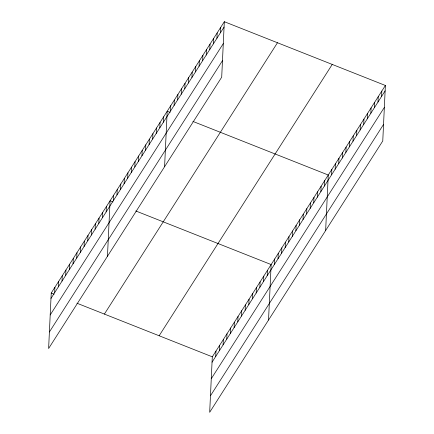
<?xml version="1.0" encoding="UTF-8"?>
<svg xmlns="http://www.w3.org/2000/svg" width="434" height="434" viewBox="0 0 434 434"><rect width="100%" height="100%" fill="white"/><g stroke="black" fill="none" stroke-linecap="round" stroke-linejoin="round"><path stroke-width="0.65" d="M224.318 21.7L51.234 293.037L48.619 348.524L221.698 77.181L224.318 21.7L385.381 85.476L382.766 140.963L209.682 412.3L212.302 356.819L385.381 85.476M54.657 292.657L54.912 287.275M58.335 286.89L58.59 281.509M62.013 281.124L62.268 275.742M65.691 275.357L65.946 269.975M69.369 269.595L69.624 264.208M73.048 263.829L73.303 258.442M76.726 258.062L76.981 252.675M80.404 252.295L80.659 246.913M84.082 246.528L84.337 241.147M87.76 240.762L88.015 235.38M91.438 234.995L91.693 229.613M95.117 229.233L95.371 223.846M98.795 223.467L99.05 218.08M102.473 217.7L102.728 212.318M106.151 211.933L106.406 206.551M107.464 256.266L110.084 200.785L113.003 201.94M113.399 200.573L113.654 195.186M116.968 194.974L117.223 189.593M120.538 189.376L120.793 183.994M124.108 183.783L124.363 178.396M127.677 178.184L127.932 172.803M131.247 172.591L131.502 167.204M134.817 166.992L135.072 161.611M138.386 161.399L138.641 156.012M141.956 155.801L142.211 150.419M145.526 150.202L145.781 144.82M149.095 144.609L149.35 139.222M152.665 139.01L152.92 133.629M156.235 133.417L156.49 128.03M159.804 127.818L160.059 122.437M163.374 122.22L163.629 116.838M164.584 166.727L167.198 111.24L170.123 112.401M170.513 111.028L170.768 105.646M174.088 105.435L174.338 100.048M177.658 99.836L177.907 94.455M181.228 94.238L181.477 88.856M184.797 88.644L185.047 83.257M188.367 83.046L188.616 77.664M191.936 77.453L192.186 72.066M195.506 71.854L195.756 66.473M199.076 66.261L199.331 60.874M202.645 60.662L202.9 55.281M206.215 55.064L206.47 49.682M209.785 49.471L210.04 44.084M213.354 43.872L213.609 38.49M216.924 38.279L217.179 32.892M220.494 32.68L220.749 27.299M215.725 356.433L215.98 351.052M219.403 350.672L219.658 345.285M223.081 344.905L223.331 339.518M226.76 339.138L227.009 333.751M230.438 333.372L230.687 327.99M234.116 327.605L234.365 322.223M237.794 321.838L238.044 316.457M241.472 316.071L241.722 310.69M245.15 310.31L245.4 304.923M248.823 304.543L249.078 299.156M252.501 298.776L252.756 293.395M256.179 293.01L256.434 287.628M259.858 287.243L260.112 281.861M263.536 281.476L263.791 276.095M267.214 275.715L267.469 270.328M268.532 320.042L271.147 264.561L135.782 210.962M274.462 264.349L274.717 258.968M278.031 258.751L278.286 253.369M281.601 253.158L281.856 247.776M285.171 247.559L285.426 242.177M288.74 241.966L288.995 236.579M292.31 236.367L292.565 230.986M295.885 230.774L296.134 225.387M299.455 225.175L299.704 219.794M303.024 219.577L303.274 214.195M306.594 213.984L306.843 208.597M310.164 208.385L310.413 203.003M313.733 202.792L313.983 197.405M317.303 197.193L317.552 191.812M320.872 191.595L321.127 186.213M324.442 186.002L324.697 180.615M325.646 230.503L328.267 175.021L192.897 121.417M331.581 174.81L331.836 169.423M335.151 169.211L335.406 163.83M338.721 163.613L338.976 158.231M342.29 158.019L342.545 152.632M345.86 152.421L346.115 147.039M349.43 146.828L349.685 141.441M352.999 141.229L353.254 135.847M356.569 135.636L356.824 130.249M360.139 130.037L360.394 124.656M363.708 124.439L363.963 119.057M367.278 118.845L367.533 113.458M370.848 113.247L371.103 107.865M374.417 107.654L374.672 102.267M377.987 102.055L378.242 96.673M381.557 96.457L381.811 91.075M50.979 298.424L224.063 27.082M50.203 314.954L223.282 43.617M49.4 331.988L222.479 60.651M104.388 314.086L277.467 42.749M159.148 335.77L332.232 64.433M212.047 362.2L385.126 90.863M211.266 378.736L384.35 107.393M210.463 395.77L383.542 124.428M51.234 293.037L54.158 294.198M76.937 303.214L212.302 356.819"/></g></svg>
